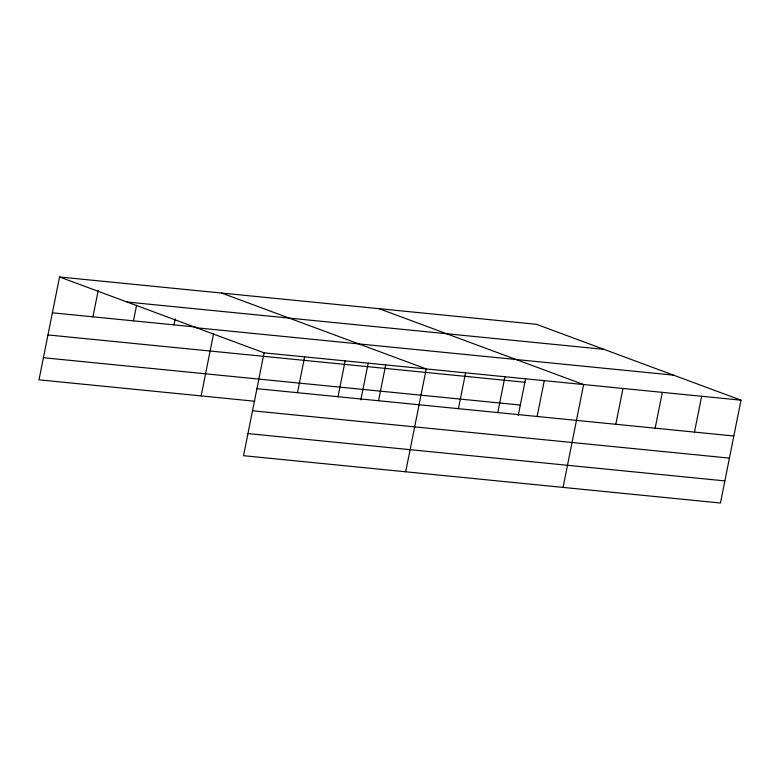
<?xml version="1.0" encoding="UTF-8"?>
<svg xmlns="http://www.w3.org/2000/svg" width="780" height="780" viewBox="0 0 780 780"><rect width="100%" height="100%" fill="white"/><g stroke="black" fill="none" stroke-linecap="round" stroke-linejoin="round"><path stroke-width="1.17" d="M59.553 276.978L264.089 352.843L243.535 455.695L720.447 503.022L741 400.169L536.465 324.305L59.553 276.978L39 379.831L254.797 401.242M92.927 316.836L98.183 290.56M133.468 320.853L136.568 305.331M174.008 324.88L175.198 318.903M201.152 395.918L213.613 333.557M297.473 392.701L304.629 356.869M338.003 396.718L345.169 360.886M360.857 399.896L368.199 363.148M378.544 400.744L385.7 364.913M405.688 471.783L426.241 368.93L221.695 293.075M458.425 408.671L465.582 372.84M497.767 412.571L504.933 376.74M518.232 415.516L525.583 378.758M537.118 416.481L544.274 380.65M563.072 487.402L583.615 384.55L379.08 308.685M615.81 424.291L622.966 388.459M655.151 428.191L662.308 392.36M694.492 432.101L701.659 396.269M127.052 302.016L603.954 349.343M52.397 312.809L195.468 327.005M196.589 327.805L673.501 375.131M264.089 352.843L741 400.169M47.97 334.932L524.882 382.258M43.417 357.718L520.328 405.044M256.932 388.674L733.843 436M252.515 410.787L729.417 458.113M247.962 433.573L724.864 480.899"/></g></svg>
